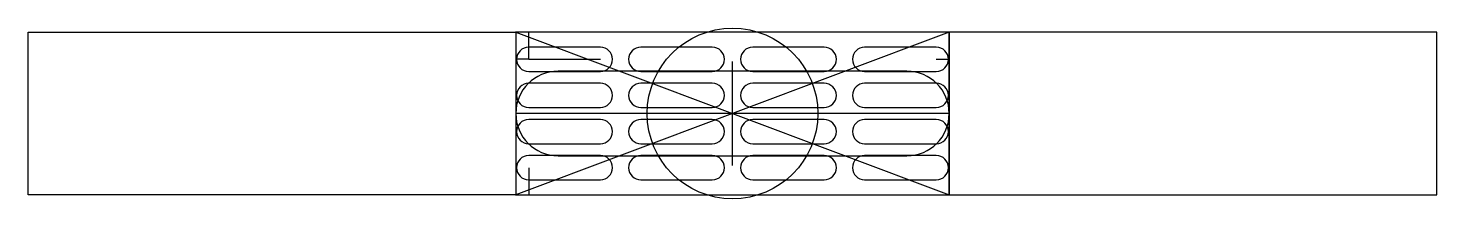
# Model space of a CAD drawing. Header units: centimetres. Extents: x -8.3 to 8.3, y -1 to 1.
import ezdxf

# ---------------------------------------------------------------- set-up
doc = ezdxf.new("R2010")
doc.units = ezdxf.units.CM
doc.header["$MEASUREMENT"] = 0
for name, color, linetype in [('DogBone v8_Sketch1', 7, 'Continuous'), ('DogBone v8_Sketch2', 7, 'Continuous'), ('DogBone v8_Sketch3', 7, 'Continuous'), ('DogBone v8_Sketch4', 7, 'Continuous'), ('DogBone v8_Sketch5', 7, 'Continuous')]:
    doc.layers.add(name, color=color, linetype=linetype)

msp = doc.modelspace()

# ---------------------------------------------------------------- linework, layer by layer
at = {"layer": 'DogBone v8_Sketch1'}
for p, q in [((2.54, 0.953), (-2.54, -0.953)), ((-2.54, 0.953), (-2.54, -0.953)), ((-2.54, 0.953), (2.54, -0.953)), ((2.54, 0.953), (-2.54, 0.953)), ((2.54, -0.953), (2.54, 0.953)), ((-2.54, -0.953), (2.54, -0.953))]:
    msp.add_line(p, q, dxfattribs=at)
msp.add_point((0, 0), dxfattribs=at)
msp.add_point((0, 0), dxfattribs=at)
at = {"layer": 'DogBone v8_Sketch2'}
for p, q in [((-2.54, 0.953, 0.318), (-2.54, -0.953, 0.318)), ((2.54, 0.953, 0.318), (-2.54, 0.953, 0.318)), ((2.54, -0.953, 0.318), (2.54, 0.953, 0.318)), ((0, -0.61, 0.318), (0, 0.61, 0.318)), ((2.54, 0, 0.318), (-2.54, 0, 0.318)), ((-2.54, -0.953, 0.318), (2.54, -0.953, 0.318))]:
    msp.add_line(p, q, dxfattribs=at)
msp.add_ellipse((0, 0), major_axis=(1, 0), ratio=1, dxfattribs=at)
msp.add_point((0, 0, 0.318), dxfattribs=at)
at = {"layer": 'DogBone v8_Sketch3'}
for p, q in [((-8.255, 0.953), (-2.54, 0.953)), ((-8.255, -0.953), (-8.255, 0.953)), ((-2.54, 0.953), (-2.54, -0.953)), ((8.255, 0.953), (2.54, 0.953)), ((2.54, 0.953), (2.54, -0.953)), ((8.255, -0.953), (8.255, 0.953)), ((-2.54, -0.953), (-8.255, -0.953)), ((2.54, -0.953), (8.255, -0.953))]:
    msp.add_line(p, q, dxfattribs=at)
for p in [(-2.54, 0.953), (2.54, 0.953), (0, 0), (-2.54, -0.953), (2.54, -0.953)]:
    msp.add_point(p, dxfattribs=at)
at = {"layer": 'DogBone v8_Sketch4'}
for p, q in [((2.54, 0.953, 0.318), (-2.54, 0.953, 0.318)), ((-2.54, 0.953, 0.318), (-2.54, -0.953, 0.318)), ((2.54, -0.953, 0.318), (2.54, 0.953, 0.318)), ((2.045, 0.495, 0.318), (-2.045, 0.495, 0.318)), ((2.045, 0, 0.318), (-2.045, 0, 0.318)), ((-2.045, -0.495, 0.318), (2.045, -0.495, 0.318)), ((-2.54, -0.953, 0.318), (2.54, -0.953, 0.318))]:
    msp.add_line(p, q, dxfattribs=at)
for centre, start, end in [((-2.045, 0, 0.318), 90, 270), ((2.045, 0, 0.318), 270, 90)]:
    msp.add_arc(centre, 0.495, start, end, dxfattribs=at)
msp.add_point((0, 0, 0.318), dxfattribs=at)
msp.add_point((0, 0, 0.318), dxfattribs=at)
at = {"layer": 'DogBone v8_Sketch5'}
for p, q in [((2.54, 0.953, 0.318), (-2.54, 0.953, 0.318)), ((-2.54, 0.953, 0.318), (-2.54, -0.953, 0.318)), ((-2.388, 0.635, 0.318), (-2.388, 0.953, 0.318)), ((2.54, -0.953, 0.318), (2.54, 0.953, 0.318)), ((-1.549, 0.777, 0.318), (-2.388, 0.777, 0.318)), ((-0.237, 0.777, 0.318), (-1.075, 0.777, 0.318)), ((1.075, 0.777, 0.318), (0.237, 0.777, 0.318)), ((2.388, 0.777, 0.318), (1.549, 0.777, 0.318)), ((-2.388, 0.635, 0.318), (-2.54, 0.635, 0.318)), ((-2.388, 0.635, 0.318), (-1.549, 0.635, 0.318)), ((2.388, 0.635, 0.318), (2.54, 0.635, 0.318)), ((-2.388, 0.493, 0.318), (-1.549, 0.493, 0.318)), ((-1.549, 0.354, 0.318), (-2.388, 0.354, 0.318)), ((-1.075, 0.493, 0.318), (-0.237, 0.493, 0.318)), ((-0.237, 0.354, 0.318), (-1.075, 0.354, 0.318)), ((0.237, 0.493, 0.318), (1.075, 0.493, 0.318)), ((1.075, 0.354, 0.318), (0.237, 0.354, 0.318)), ((1.549, 0.493, 0.318), (2.388, 0.493, 0.318)), ((2.388, 0.354, 0.318), (1.549, 0.354, 0.318)), ((-2.388, 0.069, 0.318), (-1.549, 0.069, 0.318)), ((-1.075, 0.069, 0.318), (-0.237, 0.069, 0.318)), ((0.237, 0.069, 0.318), (1.075, 0.069, 0.318)), ((1.549, 0.069, 0.318), (2.388, 0.069, 0.318)), ((-1.549, -0.069, 0.318), (-2.388, -0.069, 0.318)), ((-0.237, -0.069, 0.318), (-1.075, -0.069, 0.318)), ((1.075, -0.069, 0.318), (0.237, -0.069, 0.318)), ((2.388, -0.069, 0.318), (1.549, -0.069, 0.318)), ((-2.388, -0.354, 0.318), (-1.549, -0.354, 0.318)), ((-1.549, -0.493, 0.318), (-2.388, -0.493, 0.318)), ((-1.075, -0.354, 0.318), (-0.237, -0.354, 0.318)), ((-0.237, -0.493, 0.318), (-1.075, -0.493, 0.318)), ((0.237, -0.354, 0.318), (1.075, -0.354, 0.318)), ((1.075, -0.493, 0.318), (0.237, -0.493, 0.318)), ((1.549, -0.354, 0.318), (2.388, -0.354, 0.318)), ((2.388, -0.493, 0.318), (1.549, -0.493, 0.318)), ((-2.388, -0.635, 0.318), (-2.388, -0.953, 0.318)), ((-2.388, -0.777, 0.318), (-1.549, -0.777, 0.318)), ((-1.075, -0.777, 0.318), (-0.237, -0.777, 0.318)), ((0.237, -0.777, 0.318), (1.075, -0.777, 0.318)), ((1.549, -0.777, 0.318), (2.388, -0.777, 0.318)), ((-2.54, -0.953, 0.318), (2.54, -0.953, 0.318))]:
    msp.add_line(p, q, dxfattribs=at)
for centre, start, end in [((-2.388, 0.635, 0.318), 90, 270), ((-1.549, 0.635, 0.318), 270, 90), ((-1.075, 0.635, 0.318), 90, 270), ((-0.237, 0.635, 0.318), 270, 90), ((0.237, 0.635, 0.318), 90, 270), ((1.075, 0.635, 0.318), 270, 90), ((1.549, 0.635, 0.318), 90, 270), ((2.388, 0.635, 0.318), 270, 90), ((-2.388, 0.212, 0.318), 90, 270), ((-1.549, 0.212, 0.318), 270, 90), ((-1.075, 0.212, 0.318), 90, 270), ((-0.237, 0.212, 0.318), 270, 90), ((0.237, 0.212, 0.318), 90, 270), ((1.075, 0.212, 0.318), 270, 90), ((1.549, 0.212, 0.318), 90, 270), ((2.388, 0.212, 0.318), 270, 90), ((-2.388, -0.212, 0.318), 90, 270), ((-1.549, -0.212, 0.318), 270, 90), ((-1.075, -0.212, 0.318), 90, 270), ((-0.237, -0.212, 0.318), 270, 90), ((0.237, -0.212, 0.318), 90, 270), ((1.075, -0.212, 0.318), 270, 90), ((1.549, -0.212, 0.318), 90, 270), ((2.388, -0.212, 0.318), 270, 90), ((-2.388, -0.635, 0.318), 90, 270), ((-1.549, -0.635, 0.318), 270, 90), ((-1.075, -0.635, 0.318), 90, 270), ((-0.237, -0.635, 0.318), 270, 90), ((0.237, -0.635, 0.318), 90, 270), ((1.075, -0.635, 0.318), 270, 90), ((1.549, -0.635, 0.318), 90, 270), ((2.388, -0.635, 0.318), 270, 90)]:
    msp.add_arc(centre, 0.142, start, end, dxfattribs=at)
msp.add_point((0, 0, 0.318), dxfattribs=at)

doc.saveas('drawing.dxf')
